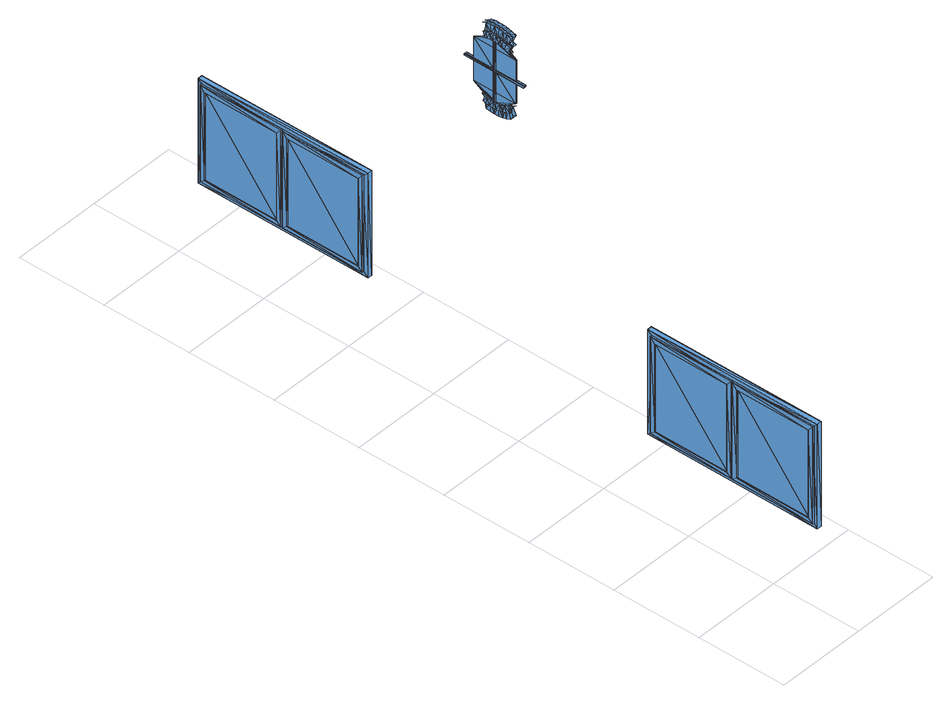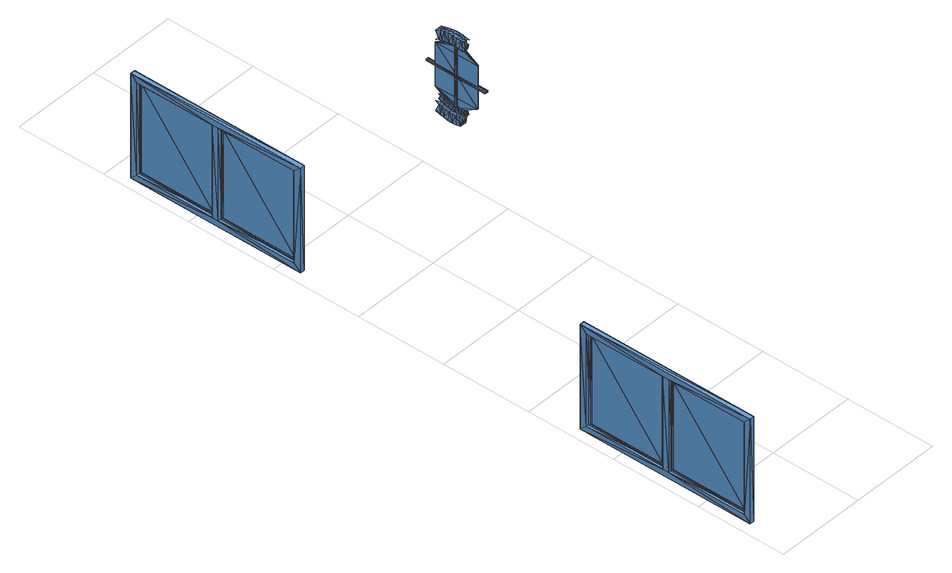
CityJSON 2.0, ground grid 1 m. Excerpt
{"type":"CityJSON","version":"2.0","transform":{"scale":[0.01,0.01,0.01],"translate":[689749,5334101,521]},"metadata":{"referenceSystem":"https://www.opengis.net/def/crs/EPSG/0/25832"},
"CityObjects":{
"building1":{"type":"Building","attributes":{"description":"FZK-Haus create by KHH / IAI / FZK","name":"FZK-Haus","Pset_BuildingCommon.SprinklerProtection":0,"Pset_BuildingCommon.SprinklerProtectionAutomatic":0,"Pset_BuildingCommon.OccupancyType":"citygml:1000 (residential building)","Pset_BuildingCommon.GrossPlannedArea":120,"Pset_BuildingCommon.NumberOfStoreys":2,"Pset_BuildingCommon.YearOfConstruction":"2008","Pset_BuildingCommon.NetAreaPlanned":120,"BaseQuantities.GrossFloorArea":241.5},"children":["building1-1","building1-2"]},
"building1-1":{"type":"BuildingConstructiveElement","attributes":{"name":"Wand-Ext-OG-3","Pset_WallCommon.ThermalTransmittance":0.4,"AC_Pset_Name.Name":"Wand-Ext-OG-3","ArchiCADProperties.Ursprungsgeschoss":"Dachgeschoss","ArchiCADProperties.Raumname":"Galerie","ArchiCADProperties.Raumnummer":"7","ArchiCADProperties.Ebene":"Außenwände","ArchiCADProperties.Typ":"Wand","ArchiCADProperties.Geschützt":0,"ArchiCADProperties.Baustoff / Mehrschichtiger Aufbau / Profil / Schraffur":"Leichtbeton 102890359","ArchiCADProperties.Tragende Funktion":"Nicht definiert","ArchiCADProperties.Lage":"Nicht definiert","ArchiCADProperties.Element-Klassifizierung":"Wand","ArchiCADProperties.Umbau-Status":"Bestand","ArchiCADProperties.Anzeigen auf Umbau-Filter":"Alle relevanten Filter","ArchiCADProperties.Struktur - Typ":"Einfach","ArchiCADProperties.Baustoff/Mehrschicht/Profil":"Leichtbeton 102890359","ArchiCADProperties.Außenseite Oberfläche":"Anstrich","ArchiCADProperties.Innenseite Oberfläche":"Anstrich","ArchiCADProperties.Oberfläche Kante":"Anstrich","ArchiCADProperties.Äußerer Neigungswinkel":90,"ArchiCADProperties.Innerer Neigungswinkel":90,"ArchiCADProperties.Wand Neigungstyp":"gerade","ArchiCADProperties.Lage der Referenzlinie":"Außen","ArchiCADProperties.Geschoss für Oberkantenverknüpfung":"Nicht verknüpft","ArchiCADProperties.Geometriemethode":"Uni","BaseQuantities.Length":9.7,"BaseQuantities.Height":3.39,"BaseQuantities.Width":0.3,"BaseQuantities.GrossFootprintArea":2.91,"BaseQuantities.NetFootprintArea":2.91,"BaseQuantities.GrossSideArea":19.26,"BaseQuantities.NetSideArea":18.47,"BaseQuantities.GrossVolume":5.78,"BaseQuantities.NetVolume":5.54,"ArchiCADQuantities.Höhenangabe zum Projekt-Nullpunkt":2.7,"ArchiCADQuantities.Höhe zu Geschoss":0,"ArchiCADQuantities.Höhe":3.5,"ArchiCADQuantities.Oberflächenbereich":18.65,"ArchiCADQuantities.Netto-Volumen":5.54},"parents":["building1"],"geometry":[{"type":"MultiSurface","lod":"3","boundaries":[[[0,1,2]],[[3,4,5]],[[1,6,2]],[[5,4,7]],[[1,8,6]],[[9,10,3]],[[3,10,4]],[[11,7,12]],[[2,6,13]],[[1,14,8]],[[15,16,17]],[[1,0,18]],[[18,0,19]],[[14,20,8]],[[9,21,10]],[[9,3,22]],[[20,23,8]],[[16,15,24]],[[7,4,25]],[[21,26,10]],[[6,8,27]],[[14,1,28]],[[24,29,30]],[[30,31,24]],[[12,7,25]],[[28,1,18]],[[32,33,34]],[[35,36,37]],[[12,25,38]],[[13,28,39]],[[25,22,38]],[[19,18,40]],[[41,19,40]],[[42,12,43]],[[44,45,46]],[[18,28,47]],[[20,48,23]],[[13,6,27]],[[49,9,22]],[[50,25,51]],[[28,44,47]],[[39,28,18]],[[21,52,26]],[[51,25,12]],[[21,9,49]],[[53,54,50]],[[4,10,32]],[[25,32,12]],[[36,28,18]],[[25,12,42]],[[29,24,55]],[[52,56,26]],[[20,57,48]],[[20,14,36]],[[25,4,32]],[[36,14,28]],[[8,23,58]],[[54,59,50]],[[18,28,60]],[[40,18,60]],[[61,25,42]],[[62,63,64]],[[65,66,67]],[[34,68,37]],[[33,69,34]],[[44,70,45]],[[25,32,22]],[[28,70,44]],[[13,27,28]],[[32,49,22]],[[50,59,25]],[[71,72,55]],[[54,53,73]],[[57,74,48]],[[52,75,56]],[[27,8,58]],[[76,21,49]],[[10,26,77]],[[70,78,45]],[[32,25,61]],[[60,62,40]],[[66,61,42]],[[27,36,28]],[[79,12,80]],[[52,21,76]],[[59,32,25]],[[74,81,48]],[[54,82,59]],[[28,36,70]],[[51,50,83]],[[47,44,84]],[[52,85,75]],[[32,10,77]],[[86,20,36]],[[28,36,62]],[[60,28,62]],[[66,32,61]],[[57,20,86]],[[28,18,87]],[[32,76,49]],[[64,88,67]],[[63,89,64]],[[90,65,67]],[[46,45,91]],[[92,79,80]],[[87,18,93]],[[82,94,59]],[[23,48,95]],[[36,86,70]],[[27,86,36]],[[70,96,78]],[[59,77,32]],[[97,51,83]],[[84,44,98]],[[98,47,84]],[[83,50,97]],[[94,77,59]],[[86,96,70]],[[70,44,84]],[[59,50,83]],[[77,32,66]],[[77,33,32]],[[35,86,36]],[[99,46,91]],[[100,54,73]],[[26,56,33]],[[12,25,101]],[[85,102,75]],[[74,103,81]],[[104,35,37]],[[58,23,95]],[[105,52,76]],[[27,58,86]],[[32,77,76]],[[82,54,100]],[[102,106,75]],[[85,52,105]],[[96,107,78]],[[62,36,108]],[[109,77,66]],[[36,86,108]],[[36,28,110]],[[77,26,33]],[[35,57,86]],[[74,57,35]],[[50,59,111]],[[44,70,112]],[[80,12,101]],[[110,28,87]],[[82,113,94]],[[107,114,78]],[[74,115,103]],[[84,91,99]],[[83,100,73]],[[69,68,34]],[[80,101,97]],[[77,105,76]],[[84,110,98]],[[101,83,97]],[[58,95,86]],[[86,35,96]],[[98,110,87]],[[94,33,77]],[[48,81,116]],[[25,32,117]],[[108,63,62]],[[65,109,66]],[[45,78,118]],[[83,50,111]],[[112,70,84]],[[84,44,112]],[[111,59,83]],[[33,77,109]],[[56,75,119]],[[35,107,96]],[[96,70,112]],[[94,59,111]],[[82,120,113]],[[102,121,106]],[[115,122,103]],[[95,35,86]],[[91,45,118]],[[123,82,100]],[[94,113,33]],[[77,33,105]],[[124,125,126]],[[127,128,129]],[[95,48,116]],[[130,85,105]],[[86,36,131]],[[101,25,117]],[[131,36,110]],[[132,133,126]],[[134,128,127]],[[108,86,63]],[[65,33,109]],[[86,35,63]],[[126,135,124]],[[129,136,127]],[[33,56,119]],[[137,74,35]],[[122,138,103]],[[100,111,83]],[[91,112,84]],[[115,74,137]],[[16,139,17]],[[102,85,130]],[[125,132,126]],[[128,140,129]],[[101,111,83]],[[59,94,141]],[[70,96,142]],[[89,88,64]],[[143,90,67]],[[120,82,123]],[[102,144,121]],[[84,112,110]],[[107,145,114]],[[135,146,124]],[[136,147,127]],[[120,148,113]],[[100,73,149]],[[33,119,105]],[[134,127,147]],[[35,150,107]],[[95,137,35]],[[113,151,33]],[[32,77,152]],[[112,118,91]],[[111,123,100]],[[125,124,146]],[[119,33,65]],[[119,69,33]],[[153,137,35]],[[75,106,69]],[[126,133,137]],[[111,59,141]],[[142,96,112]],[[112,70,142]],[[141,94,111]],[[112,131,110]],[[119,130,105]],[[144,154,121]],[[148,151,113]],[[81,103,155]],[[107,96,142]],[[113,94,141]],[[101,117,111]],[[151,119,33]],[[125,156,132]],[[128,157,140]],[[128,134,119]],[[68,104,37]],[[135,126,137]],[[119,134,147]],[[129,140,158]],[[97,83,159]],[[122,160,138]],[[78,114,161]],[[95,116,137]],[[133,132,162]],[[117,32,152]],[[163,86,131]],[[30,17,31]],[[29,16,24]],[[107,150,145]],[[35,86,163]],[[156,125,146]],[[136,129,158]],[[63,35,164]],[[165,119,65]],[[35,137,150]],[[35,137,164]],[[119,75,69]],[[153,115,137]],[[122,115,153]],[[156,162,132]],[[157,158,140]],[[99,91,166]],[[146,156,135]],[[147,157,136]],[[135,162,146]],[[136,158,147]],[[116,81,155]],[[167,102,130]],[[137,133,162]],[[157,128,119]],[[162,137,135]],[[119,157,147]],[[123,141,111]],[[118,142,112]],[[135,168,146]],[[136,169,147]],[[117,152,111]],[[29,31,30]],[[31,29,24]],[[156,162,135]],[[157,158,136]],[[162,156,146]],[[158,157,147]],[[94,113,170]],[[96,107,171]],[[144,102,167]],[[118,78,161]],[[172,120,123]],[[144,173,154]],[[112,163,131]],[[122,174,160]],[[175,97,159]],[[176,84,177]],[[142,163,112]],[[152,141,111]],[[112,84,176]],[[178,99,166]],[[179,100,149]],[[77,33,180]],[[164,89,63]],[[90,165,65]],[[151,69,119]],[[137,153,150]],[[69,119,165]],[[106,121,181]],[[168,182,146]],[[169,183,147]],[[148,184,151]],[[150,185,145]],[[116,155,137]],[[119,167,130]],[[119,147,183]],[[148,120,172]],[[156,146,182]],[[141,94,170]],[[171,107,142]],[[142,96,171]],[[170,113,141]],[[88,143,67]],[[123,100,179]],[[153,185,150]],[[135,137,186]],[[155,153,137]],[[150,107,171]],[[151,113,170]],[[142,171,118]],[[141,170,123]],[[103,138,187]],[[185,188,145]],[[156,189,162]],[[157,190,158]],[[152,77,180]],[[191,35,163]],[[137,35,191]],[[83,111,192]],[[157,119,193]],[[164,137,89]],[[90,69,165]],[[137,153,89]],[[69,106,181]],[[194,122,153]],[[168,135,186]],[[193,119,183]],[[174,122,194]],[[151,184,69]],[[136,158,195]],[[171,161,118]],[[170,172,123]],[[119,69,167]],[[159,179,149]],[[137,162,196]],[[148,197,184]],[[71,30,72]],[[198,29,55]],[[189,156,182]],[[169,136,195]],[[189,196,162]],[[190,195,158]],[[152,180,141]],[[155,103,187]],[[199,144,167]],[[104,153,35]],[[168,196,182]],[[169,195,183]],[[114,145,200]],[[142,191,163]],[[186,137,196]],[[190,157,193]],[[178,166,176]],[[91,118,201]],[[113,151,202]],[[107,150,203]],[[159,83,192]],[[204,112,176]],[[186,196,168]],[[190,193,183]],[[33,119,205]],[[173,144,199]],[[181,69,90]],[[180,170,141]],[[181,206,69]],[[207,194,153]],[[72,198,55]],[[142,112,204]],[[121,154,206]],[[196,189,182]],[[195,190,183]],[[155,194,153]],[[69,181,167]],[[184,208,69]],[[153,209,185]],[[161,114,200]],[[210,148,172]],[[166,91,201]],[[211,123,179]],[[208,181,69]],[[142,171,191]],[[170,113,202]],[[203,150,171]],[[171,107,203]],[[202,151,170]],[[197,212,184]],[[180,33,205]],[[213,137,191]],[[181,199,167]],[[166,204,176]],[[153,137,213]],[[185,214,188]],[[89,153,215]],[[216,181,90]],[[153,194,215]],[[185,150,203]],[[184,151,202]],[[181,121,206]],[[207,174,194]],[[217,174,207]],[[159,192,179]],[[197,148,210]],[[111,141,218]],[[212,208,184]],[[172,123,211]],[[153,194,209]],[[155,187,194]],[[171,200,161]],[[170,210,172]],[[180,202,170]],[[171,203,191]],[[192,211,179]],[[119,69,219]],[[215,220,89]],[[221,216,90]],[[206,181,216]],[[187,138,222]],[[223,173,199]],[[192,111,218]],[[224,142,204]],[[185,209,214]],[[151,184,225]],[[150,185,226]],[[210,202,170]],[[200,203,171]],[[166,201,204]],[[171,142,224]],[[208,227,181]],[[203,213,191]],[[181,206,199]],[[194,228,209]],[[187,222,194]],[[145,188,229]],[[104,207,153]],[[206,68,69]],[[227,206,181]],[[207,228,194]],[[118,161,230]],[[222,207,194]],[[180,205,202]],[[205,119,219]],[[231,153,213]],[[212,227,208]],[[194,153,231]],[[215,194,220]],[[221,206,216]],[[194,207,220]],[[202,151,225]],[[226,185,203]],[[203,150,226]],[[225,184,202]],[[206,223,199]],[[209,228,214]],[[201,224,204]],[[209,185,226]],[[208,184,225]],[[200,145,229]],[[232,197,210]],[[141,170,233]],[[201,118,230]],[[234,172,211]],[[192,218,211]],[[203,231,213]],[[205,219,202]],[[69,181,235]],[[210,225,202]],[[203,226,200]],[[212,197,232]],[[210,172,234]],[[218,141,233]],[[236,171,224]],[[219,225,202]],[[184,208,237]],[[185,209,238]],[[203,171,236]],[[143,221,90]],[[220,88,89]],[[218,233,211]],[[226,229,200]],[[225,232,210]],[[219,69,235]],[[239,194,231]],[[207,194,239]],[[201,236,224]],[[203,226,231]],[[233,234,211]],[[225,184,237]],[[238,209,226]],[[226,185,238]],[[237,208,225]],[[188,214,240]],[[228,209,238]],[[227,208,237]],[[161,200,241]],[[170,202,242]],[[181,206,243]],[[201,230,236]],[[226,238,231]],[[219,237,225]],[[229,188,240]],[[244,212,232]],[[230,161,241]],[[245,210,234]],[[238,239,231]],[[233,170,242]],[[246,203,236]],[[232,244,225]],[[229,240,226]],[[208,227,247]],[[209,228,248]],[[226,203,246]],[[249,212,244]],[[235,181,243]],[[250,207,239]],[[232,210,245]],[[244,237,225]],[[240,238,226]],[[219,235,237]],[[233,245,234]],[[230,241,236]],[[237,208,247]],[[248,228,238]],[[238,209,248]],[[247,227,237]],[[202,225,251]],[[241,246,236]],[[238,248,239]],[[235,247,237]],[[200,229,252]],[[248,250,239]],[[243,247,235]],[[233,242,245]],[[244,247,237]],[[240,248,238]],[[242,202,251]],[[253,226,246]],[[238,226,253]],[[241,200,252]],[[254,232,245]],[[241,253,246]],[[242,251,245]],[[244,232,254]],[[225,237,255]],[[251,254,245]],[[241,252,253]],[[251,225,255]],[[256,238,253]],[[229,240,257]],[[248,238,256]],[[252,229,257]],[[258,244,254]],[[252,257,253]],[[237,247,259]],[[251,258,254]],[[260,244,258]],[[257,256,253]],[[255,237,259]],[[261,248,256]],[[251,255,258]],[[257,261,256]],[[255,259,258]]],"semantics":{"surfaces":[{"type":"Window"}],"values":[0,0,0,0,0,0,0,0,0,0,0,0,0,0,0,0,0,0,0,0,0,0,0,0,0,0,0,0,0,0,0,0,0,0,0,0,0,0,0,0,0,0,0,0,0,0,0,0,0,0,0,0,0,0,0,0,0,0,0,0,0,0,0,0,0,0,0,0,0,0,0,0,0,0,0,0,0,0,0,0,0,0,0,0,0,0,0,0,0,0,0,0,0,0,0,0,0,0,0,0,0,0,0,0,0,0,0,0,0,0,0,0,0,0,0,0,0,0,0,0,0,0,0,0,0,0,0,0,0,0,0,0,0,0,0,0,0,0,0,0,0,0,0,0,0,0,0,0,0,0,0,0,0,0,0,0,0,0,0,0,0,0,0,0,0,0,0,0,0,0,0,0,0,0,0,0,0,0,0,0,0,0,0,0,0,0,0,0,0,0,0,0,0,0,0,0,0,0,0,0,0,0,0,0,0,0,0,0,0,0,0,0,0,0,0,0,0,0,0,0,0,0,0,0,0,0,0,0,0,0,0,0,0,0,0,0,0,0,0,0,0,0,0,0,0,0,0,0,0,0,0,0,0,0,0,0,0,0,0,0,0,0,0,0,0,0,0,0,0,0,0,0,0,0,0,0,0,0,0,0,0,0,0,0,0,0,0,0,0,0,0,0,0,0,0,0,0,0,0,0,0,0,0,0,0,0,0,0,0,0,0,0,0,0,0,0,0,0,0,0,0,0,0,0,0,0,0,0,0,0,0,0,0,0,0,0,0,0,0,0,0,0,0,0,0,0,0,0,0,0,0,0,0,0,0,0,0,0,0,0,0,0,0,0,0,0,0,0,0,0,0,0,0,0,0,0,0,0,0,0,0,0,0,0,0,0,0,0,0,0,0,0,0,0,0,0,0,0,0,0,0,0,0,0,0,0,0,0,0,0,0,0,0,0,0,0,0,0,0,0,0,0,0,0,0,0,0,0,0,0,0,0,0,0,0,0,0,0,0,0,0,0,0,0,0,0,0,0,0,0,0,0,0,0,0,0,0,0,0,0,0,0,0,0,0,0,0,0,0,0,0,0,0,0,0,0,0,0,0,0,0,0,0,0,0,0,0,0,0,0,0,0,0,0,0,0,0,0,0,0,0,0,0,0,0,0,0,0,0,0,0,0,0,0,0,0,0,0,0,0,0,0,0,0,0,0,0,0,0,0,0,0,0,0,0,0,0,0,0,0,0,0,0,0,0,0,0,0,0,0,0,0,0,0,0,0,0,0,0,0,0,0,0,0,0,0,0,0,0,0,0,0,0,0,0,0,0,0,0,0,0,0,0,0,0,0,0,0,0,0,0,0,0,0]}}]},
"building1-2":{"type":"BuildingConstructiveElement","attributes":{"name":"Wand-Ext-ERDG-3","Pset_WallCommon.ThermalTransmittance":0.4,"AC_Pset_Name.Name":"Wand-Ext-ERDG-3","ArchiCADProperties.Ursprungsgeschoss":"Erdgeschoss","ArchiCADProperties.Raumname":"Wohnen","ArchiCADProperties.Raumnummer":"5","ArchiCADProperties.Ebene":"Außenwände","ArchiCADProperties.Typ":"Wand","ArchiCADProperties.Geschützt":0,"ArchiCADProperties.Baustoff / Mehrschichtiger Aufbau / Profil / Schraffur":"Leichtbeton 102890359","ArchiCADProperties.Tragende Funktion":"Nicht definiert","ArchiCADProperties.Lage":"Nicht definiert","ArchiCADProperties.Element-Klassifizierung":"Wand","ArchiCADProperties.Umbau-Status":"Bestand","ArchiCADProperties.Anzeigen auf Umbau-Filter":"Alle relevanten Filter","ArchiCADProperties.Struktur - Typ":"Einfach","ArchiCADProperties.Baustoff/Mehrschicht/Profil":"Leichtbeton 102890359","ArchiCADProperties.Außenseite Oberfläche":"Anstrich","ArchiCADProperties.Innenseite Oberfläche":"Anstrich","ArchiCADProperties.Oberfläche Kante":"Anstrich","ArchiCADProperties.Äußerer Neigungswinkel":90,"ArchiCADProperties.Innerer Neigungswinkel":90,"ArchiCADProperties.Wand Neigungstyp":"gerade","ArchiCADProperties.Lage der Referenzlinie":"Außen","ArchiCADProperties.Geschoss für Oberkantenverknüpfung":"Nicht verknüpft","ArchiCADProperties.Geometriemethode":"Uni","BaseQuantities.Length":9.7,"BaseQuantities.Height":2.7,"BaseQuantities.Width":0.3,"BaseQuantities.GrossFootprintArea":2.91,"BaseQuantities.NetFootprintArea":2.91,"BaseQuantities.GrossSideArea":25.89,"BaseQuantities.NetSideArea":21.09,"BaseQuantities.GrossVolume":7.86,"BaseQuantities.NetVolume":6.42,"ArchiCADQuantities.Höhenangabe zum Projekt-Nullpunkt":0,"ArchiCADQuantities.Höhe zu Geschoss":0,"ArchiCADQuantities.Höhe":2.7,"ArchiCADQuantities.Oberflächenbereich":22.2,"ArchiCADQuantities.Netto-Volumen":6.42},"parents":["building1"],"geometry":[{"type":"Solid","lod":"3","boundaries":[[[[262,263,264]],[[263,265,264]],[[264,266,267]],[[268,266,269]],[[266,264,269]],[[262,270,271]],[[268,269,272]],[[267,272,273]],[[270,267,273]],[[271,274,275]],[[274,273,275]],[[262,271,275]],[[275,273,269]],[[273,272,269]],[[264,267,262]],[[267,270,262]],[[262,275,276]],[[263,262,276]],[[277,278,279]],[[280,278,265]],[[278,277,265]],[[276,281,282]],[[280,265,283]],[[279,283,284]],[[281,279,284]],[[282,285,263]],[[285,284,263]],[[276,282,263]],[[263,284,265]],[[284,283,265]],[[277,279,276]],[[279,281,276]],[[269,264,265]],[[277,269,265]],[[269,277,275]],[[277,276,275]],[[266,280,267]],[[280,283,267]],[[272,267,283]],[[279,272,283]],[[272,279,268]],[[279,278,268]],[[266,268,278]],[[280,266,278]],[[270,284,271]],[[284,285,271]],[[274,271,285]],[[282,274,285]],[[274,282,273]],[[282,281,273]],[[270,273,281]],[[284,270,281]],[[286,283,287]],[[283,280,287]],[[286,287,288]],[[287,289,288]],[[287,290,291]],[[289,287,291]],[[291,290,292]],[[292,290,293]],[[286,288,293]],[[288,292,293]],[[286,293,279]],[[283,286,279]],[[279,278,294]],[[278,295,294]],[[278,280,296]],[[295,278,296]],[[297,296,283]],[[296,280,283]],[[279,294,283]],[[294,297,283]],[[290,287,280]],[[278,290,280]],[[290,278,293]],[[278,279,293]],[[289,296,288]],[[296,297,288]],[[292,288,297]],[[294,292,297]],[[292,294,291]],[[294,295,291]],[[289,291,295]],[[296,289,295]],[[298,299,300]],[[299,301,300]],[[298,300,297]],[[300,296,297]],[[300,302,295]],[[296,300,295]],[[294,295,303]],[[295,302,303]],[[298,297,303]],[[297,294,303]],[[298,303,304]],[[299,298,304]],[[304,305,306]],[[305,307,306]],[[305,301,308]],[[307,305,308]],[[309,308,299]],[[308,301,299]],[[304,306,299]],[[306,309,299]],[[302,300,301]],[[305,302,301]],[[302,305,303]],[[305,304,303]],[[296,308,297]],[[308,309,297]],[[294,297,309]],[[306,294,309]],[[294,306,295]],[[306,307,295]],[[296,295,307]],[[308,296,307]],[[310,311,312]],[[311,313,312]],[[312,314,315]],[[310,312,315]],[[310,315,316]],[[311,310,316]],[[316,317,311]],[[317,313,311]],[[314,312,313]],[[317,314,313]],[[314,317,315]],[[317,316,315]],[[318,285,319]],[[285,284,319]],[[318,319,320]],[[319,321,320]],[[319,322,323]],[[321,319,323]],[[324,323,325]],[[323,322,325]],[[318,320,325]],[[320,324,325]],[[318,325,282]],[[285,318,282]],[[282,281,326]],[[281,327,326]],[[328,327,284]],[[327,281,284]],[[329,328,285]],[[328,284,285]],[[282,326,285]],[[326,329,285]],[[322,319,284]],[[281,322,284]],[[322,281,325]],[[281,282,325]],[[321,328,320]],[[328,329,320]],[[324,320,329]],[[326,324,329]],[[324,326,323]],[[326,327,323]],[[321,323,327]],[[328,321,327]],[[330,331,332]],[[331,333,332]],[[330,332,329]],[[332,328,329]],[[332,334,327]],[[328,332,327]],[[326,327,335]],[[327,334,335]],[[330,329,335]],[[329,326,335]],[[330,335,336]],[[331,330,336]],[[336,337,338]],[[337,339,338]],[[337,333,340]],[[339,337,340]],[[341,340,331]],[[340,333,331]],[[336,338,331]],[[338,341,331]],[[334,332,333]],[[337,334,333]],[[334,337,335]],[[337,336,335]],[[328,340,329]],[[340,341,329]],[[326,329,341]],[[338,326,341]],[[326,338,327]],[[338,339,327]],[[328,327,339]],[[340,328,339]],[[342,343,344]],[[343,345,344]],[[344,346,347]],[[342,344,347]],[[342,347,348]],[[343,342,348]],[[348,349,343]],[[349,345,343]],[[346,344,345]],[[349,346,345]],[[346,349,347]],[[349,348,347]],[[350,351,352]],[[351,353,352]],[[351,350,354]],[[350,355,354]],[[356,357,358]],[[359,357,353]],[[357,356,353]],[[354,360,361]],[[359,353,362]],[[358,362,363]],[[360,358,363]],[[364,363,351]],[[361,364,351]],[[354,361,351]],[[356,360,354]],[[356,358,360]],[[351,363,353]],[[363,362,353]],[[356,365,353]],[[365,352,353]],[[352,366,367]],[[368,366,365]],[[366,352,365]],[[350,369,370]],[[368,365,371]],[[367,371,372]],[[369,367,372]],[[370,373,355]],[[373,372,355]],[[350,370,355]],[[352,367,350]],[[367,369,350]],[[355,372,365]],[[372,371,365]],[[365,356,355]],[[356,354,355]],[[369,363,370]],[[363,364,370]],[[363,369,360]],[[369,372,360]],[[373,361,372]],[[361,360,372]],[[361,373,364]],[[373,370,364]],[[366,359,367]],[[359,362,367]],[[359,366,357]],[[366,368,357]],[[371,358,368]],[[358,357,368]],[[358,371,362]],[[371,367,362]],[[374,364,375]],[[364,363,375]],[[364,374,361]],[[374,376,361]],[[377,378,361]],[[360,377,361]],[[379,377,363]],[[377,360,363]],[[380,379,364]],[[379,363,364]],[[361,378,364]],[[378,380,364]],[[360,381,363]],[[381,375,363]],[[374,375,382]],[[375,383,382]],[[375,381,384]],[[383,375,384]],[[385,384,376]],[[384,381,376]],[[374,382,376]],[[382,385,376]],[[381,360,376]],[[360,361,376]],[[383,379,382]],[[379,380,382]],[[379,383,377]],[[383,384,377]],[[385,378,384]],[[378,377,384]],[[378,385,380]],[[385,382,380]],[[386,387,388]],[[387,389,388]],[[387,386,390]],[[386,391,390]],[[390,392,393]],[[392,394,393]],[[392,389,395]],[[394,392,395]],[[396,395,387]],[[395,389,387]],[[390,393,387]],[[393,396,387]],[[392,397,389]],[[397,388,389]],[[386,388,380]],[[388,379,380]],[[388,397,377]],[[379,388,377]],[[378,377,391]],[[377,397,391]],[[386,380,391]],[[380,378,391]],[[397,392,391]],[[392,390,391]],[[379,395,380]],[[395,396,380]],[[395,379,394]],[[379,377,394]],[[378,393,377]],[[393,394,377]],[[393,378,396]],[[378,380,396]],[[398,399,400]],[[399,401,400]],[[399,398,402]],[[398,403,402]],[[402,404,399]],[[404,401,399]],[[404,405,401]],[[405,400,401]],[[398,400,403]],[[400,405,403]],[[405,404,403]],[[404,402,403]],[[406,362,407]],[[362,359,407]],[[362,406,358]],[[406,408,358]],[[409,410,358]],[[357,409,358]],[[357,359,411]],[[409,357,411]],[[412,411,362]],[[411,359,362]],[[358,410,362]],[[410,412,362]],[[357,413,359]],[[413,407,359]],[[406,407,414]],[[407,415,414]],[[407,413,416]],[[415,407,416]],[[416,413,417]],[[417,413,408]],[[406,414,408]],[[414,417,408]],[[413,357,408]],[[357,358,408]],[[415,411,414]],[[411,412,414]],[[411,415,409]],[[415,416,409]],[[417,410,416]],[[410,409,416]],[[410,417,412]],[[417,414,412]],[[418,419,420]],[[419,421,420]],[[419,418,422]],[[418,423,422]],[[422,424,425]],[[424,426,425]],[[424,421,427]],[[426,424,427]],[[428,427,419]],[[427,421,419]],[[422,425,419]],[[425,428,419]],[[424,429,421]],[[429,420,421]],[[418,420,412]],[[420,411,412]],[[420,429,409]],[[411,420,409]],[[410,409,423]],[[409,429,423]],[[418,412,423]],[[412,410,423]],[[429,424,423]],[[424,422,423]],[[411,427,412]],[[427,428,412]],[[427,411,426]],[[411,409,426]],[[410,425,409]],[[425,426,409]],[[425,410,428]],[[410,412,428]],[[430,431,432]],[[431,433,432]],[[431,430,434]],[[430,435,434]],[[434,436,431]],[[436,433,431]],[[436,437,433]],[[437,432,433]],[[430,432,435]],[[432,437,435]],[[437,436,435]],[[436,434,435]]]],"semantics":{"surfaces":[{"type":"Window"}],"values":[[0,0,0,0,0,0,0,0,0,0,0,0,0,0,0,0,0,0,0,0,0,0,0,0,0,0,0,0,0,0,0,0,0,0,0,0,0,0,0,0,0,0,0,0,0,0,0,0,0,0,0,0,0,0,0,0,0,0,0,0,0,0,0,0,0,0,0,0,0,0,0,0,0,0,0,0,0,0,0,0,0,0,0,0,0,0,0,0,0,0,0,0,0,0,0,0,0,0,0,0,0,0,0,0,0,0,0,0,0,0,0,0,0,0,0,0,0,0,0,0,0,0,0,0,0,0,0,0,0,0,0,0,0,0,0,0,0,0,0,0,0,0,0,0,0,0,0,0,0,0,0,0,0,0,0,0,0,0,0,0,0,0,0,0,0,0,0,0,0,0,0,0,0,0,0,0,0,0,0,0,0,0,0,0,0,0,0,0,0,0,0,0,0,0,0,0,0,0,0,0,0,0,0,0,0,0,0,0,0,0,0,0,0,0,0,0,0,0,0,0,0,0,0,0,0,0,0,0,0,0,0,0,0,0,0,0,0,0,0,0,0,0,0,0,0,0,0,0,0,0,0,0,0,0,0,0,0,0,0,0,0,0,0,0,0,0,0,0,0,0,0,0,0,0,0,0,0,0,0,0,0,0,0,0,0,0,0,0,0,0,0,0,0,0,0,0,0,0,0,0,0,0,0,0,0,0,0,0,0,0,0,0,0,0,0,0,0,0,0,0,0,0,0,0,0,0,0,0,0,0,0,0,0,0,0,0,0,0,0,0,0,0,0,0,0,0,0,0,0,0,0,0,0,0,0,0,0,0,0,0,0,0,0,0,0,0,0,0,0,0,0,0,0,0,0,0,0,0,0,0,0,0,0,0,0,0,0,0,0,0,0,0,0,0,0,0,0,0,0,0,0,0,0,0,0,0,0,0]]}}]}
},
"vertices":[
[80,383,369],[80,387,368],[80,380,363],[80,384,439],[80,387,432],[80,380,437],[80,384,361],[80,383,431],[80,388,360],[80,388,440],[80,390,434],[80,381,429],[82,383,431],[82,384,361],[80,390,366],[81,365,401],[81,435,401],[81,365,399],[82,383,369],[82,381,371],[80,393,366],[80,392,441],[82,384,439],[80,392,359],[82,365,401],[82,387,432],[80,393,434],[82,388,360],[82,387,368],[82,435,401],[82,365,399],[82,435,399],[82,390,434],[82,397,435],[82,375,425],[82,397,365],[82,390,366],[82,375,375],[82,380,437],[82,380,363],[83,383,369],[83,381,371],[83,383,431],[83,381,429],[82,385,363],[82,386,352],[82,381,354],[82,381,365],[80,396,358],[82,388,440],[82,385,437],[82,381,435],[80,396,442],[82,381,446],[82,386,448],[84,365,401],[80,397,435],[80,397,365],[82,392,359],[82,388,438],[83,387,368],[83,387,432],[83,390,366],[83,397,365],[83,375,375],[83,397,435],[83,390,434],[83,375,425],[82,425,425],[82,403,435],[82,388,362],[84,365,399],[84,435,399],[85,381,446],[80,400,365],[80,400,435],[82,392,441],[82,393,434],[82,390,351],[82,381,429],[85,383,431],[80,400,358],[82,390,449],[85,385,437],[85,385,363],[80,400,442],[82,393,366],[85,383,369],[83,425,375],[83,403,365],[83,403,435],[85,386,352],[85,381,429],[85,381,371],[82,392,439],[82,396,358],[82,392,361],[85,381,435],[85,381,365],[85,381,354],[85,386,448],[85,387,432],[80,404,442],[80,404,358],[82,425,375],[82,396,442],[80,403,435],[82,396,360],[83,393,366],[83,393,434],[85,387,368],[85,388,438],[85,388,362],[82,396,440],[82,395,350],[80,403,365],[82,400,358],[85,390,434],[85,390,351],[82,400,435],[82,395,450],[80,407,434],[80,407,366],[85,390,449],[81,399,399],[81,401,399],[81,399,365],[81,399,435],[81,401,435],[81,399,401],[82,400,442],[85,390,366],[81,401,365],[81,400,365],[81,400,435],[82,399,365],[82,399,401],[82,400,365],[80,408,359],[81,435,399],[81,401,401],[85,392,439],[85,392,361],[83,425,425],[80,408,441],[82,400,350],[82,399,399],[82,399,435],[82,400,450],[89,381,446],[82,400,360],[82,400,440],[85,393,434],[82,403,365],[80,410,434],[82,404,358],[82,401,399],[82,401,435],[82,401,401],[89,385,437],[80,412,360],[85,395,350],[82,401,365],[85,393,366],[83,400,365],[83,400,435],[89,386,352],[82,404,442],[84,399,365],[84,399,401],[85,396,440],[85,396,360],[85,395,450],[80,412,440],[80,410,366],[89,381,435],[89,385,363],[89,381,365],[89,381,354],[89,386,448],[85,397,435],[82,407,434],[84,399,399],[84,399,435],[82,404,440],[82,404,360],[84,400,365],[82,408,359],[82,405,350],[84,401,399],[84,401,435],[85,397,365],[89,388,438],[84,400,435],[82,407,366],[84,401,401],[84,401,365],[82,405,450],[84,435,401],[82,408,441],[85,400,350],[89,390,351],[85,400,440],[85,400,360],[89,388,362],[85,400,435],[82,410,434],[82,410,366],[82,408,439],[82,408,361],[85,400,450],[89,390,449],[82,410,449],[85,400,365],[82,410,351],[83,407,366],[83,407,434],[80,413,368],[89,392,439],[85,403,435],[83,410,366],[83,410,434],[82,412,360],[82,412,440],[89,392,361],[85,404,440],[85,404,360],[82,412,438],[82,412,362],[85,405,350],[89,395,350],[85,403,365],[85,405,450],[89,396,440],[89,395,450],[85,407,434],[89,396,360],[85,408,439],[85,408,361],[85,407,366],[85,410,351],[89,400,350],[89,400,440],[85,410,434],[85,410,449],[89,400,450],[89,400,360],[85,412,438],[85,412,362],[82,414,448],[85,410,366],[89,404,440],[89,405,350],[89,404,360],[89,405,450],[89,408,439],[89,408,361],[89,410,351],[89,410,449],[89,412,438],[85,414,448],[89,412,362],
[88,550,80],[83,550,80],[88,750,80],[83,750,80],[88,743,87],[88,654,87],[88,743,193],[88,750,200],[88,647,87],[88,557,87],[88,654,193],[88,647,193],[88,557,193],[88,550,200],[83,550,200],[83,750,200],[83,743,193],[83,654,193],[83,743,87],[83,647,193],[83,557,193],[83,654,87],[83,647,87],[83,557,87],[85,654,87],[85,743,87],[85,656,89],[85,741,89],[85,743,193],[85,741,190],[85,656,190],[85,654,193],[83,656,190],[83,741,190],[83,741,89],[83,656,89],[83,651,85],[81,651,85],[83,746,85],[81,746,85],[83,746,196],[83,651,196],[81,651,196],[81,746,196],[81,656,190],[81,741,190],[81,741,89],[81,656,89],[84,656,89],[82,656,89],[84,741,89],[82,741,89],[84,741,190],[84,656,190],[82,656,190],[82,741,190],[85,557,87],[85,647,87],[85,560,89],[85,644,89],[85,647,193],[85,644,190],[85,560,190],[85,557,193],[83,560,190],[83,644,190],[83,644,89],[83,560,89],[83,555,85],[81,555,85],[83,649,85],[81,649,85],[83,649,196],[83,555,196],[81,555,196],[81,649,196],[81,560,190],[81,644,190],[81,644,89],[81,560,89],[84,560,89],[82,560,89],[84,644,89],[82,644,89],[84,644,190],[84,560,190],[82,560,190],[82,644,190],[88,21,80],[83,21,80],[88,221,80],[83,221,80],[83,21,200],[88,21,200],[83,221,200],[83,213,193],[83,124,193],[83,213,87],[83,117,193],[83,28,193],[83,124,87],[83,117,87],[83,28,87],[88,221,200],[88,213,87],[88,124,87],[88,213,193],[88,117,87],[88,28,87],[88,124,193],[88,117,193],[88,28,193],[85,28,87],[85,117,87],[85,28,193],[83,114,190],[83,30,190],[83,114,89],[83,30,89],[85,117,193],[85,30,89],[85,114,89],[85,114,190],[85,30,190],[83,25,85],[81,25,85],[83,120,85],[81,120,85],[81,25,196],[83,25,196],[81,120,196],[81,30,190],[81,114,190],[81,114,89],[81,30,89],[83,120,196],[84,30,89],[82,30,89],[84,114,89],[82,114,89],[82,30,190],[84,30,190],[82,114,190],[84,114,190],[85,124,87],[85,213,87],[85,124,193],[83,211,190],[83,126,190],[83,211,89],[83,126,89],[85,213,193],[85,126,89],[85,211,89],[85,211,190],[85,126,190],[83,121,85],[81,121,85],[83,216,85],[81,216,85],[81,121,196],[83,121,196],[81,216,196],[81,126,190],[81,211,190],[81,211,89],[81,126,89],[83,216,196],[84,126,89],[82,126,89],[84,211,89],[82,211,89],[82,126,190],[84,126,190],[82,211,190],[84,211,190]
]}
